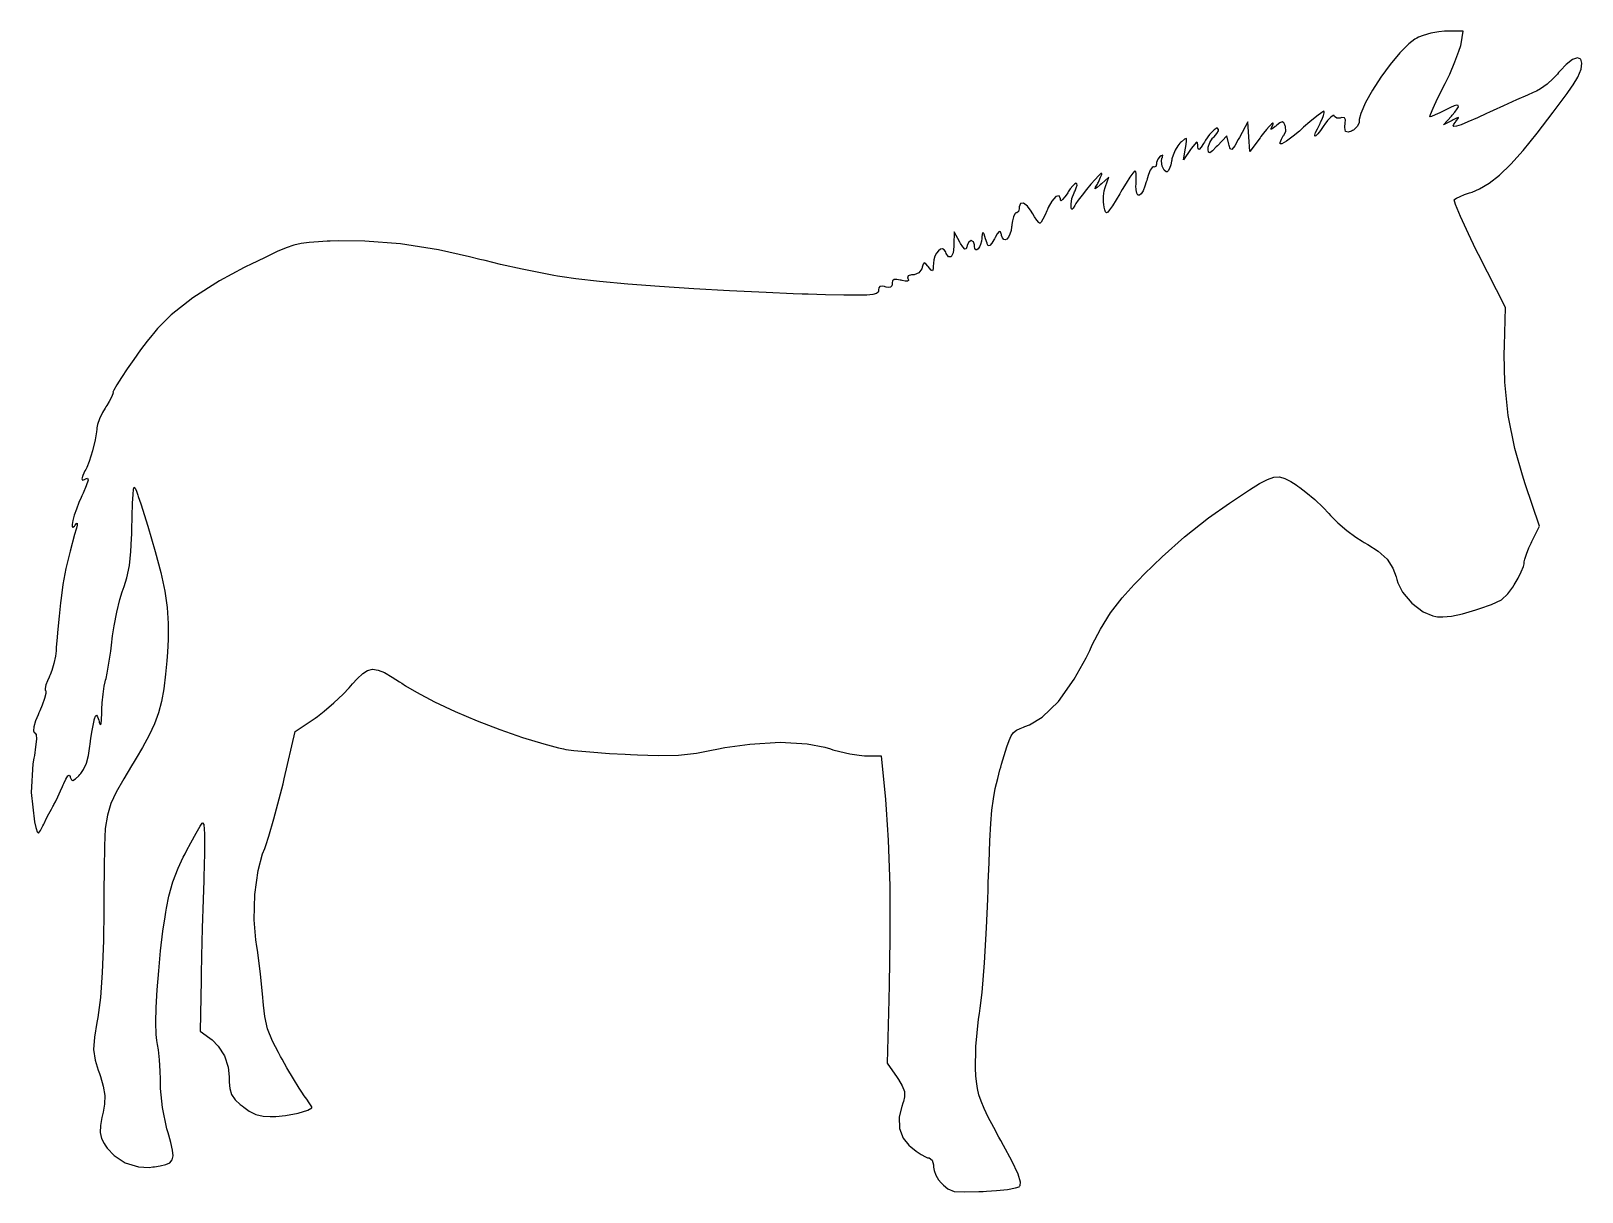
# Model space of a CAD drawing. Extents: x 0.1 to 10.3, y 1.4 to 9.
import ezdxf

# ---------------------------------------------------------------- set-up
doc = ezdxf.new("R2010")
doc.units = 0
doc.layers.get('0').update_dxf_attribs({"linetype": 'CONTINUOUS'})

msp = doc.modelspace()

# ---------------------------------------------------------------- linework, layer by layer
at = {"color": 0}
msp.add_lwpolyline([(9.22711, 8.98112), (9.21283, 8.97379), (9.17443, 8.94347), (9.11431, 8.8839), (9.05126, 8.80897), (8.98969, 8.72515), (8.93408, 8.639), (8.88878, 8.55707), (8.8584, 8.48579), (8.84728, 8.44526), (8.84728, 8.43175), (8.84728, 8.42383), (8.83399, 8.3999), (8.80826, 8.37646), (8.80208, 8.37304), (8.79531, 8.36951), (8.77333, 8.36199), (8.75738, 8.36768), (8.75244, 8.39242), (8.75515, 8.42714), (8.75689, 8.43853), (8.75743, 8.44308), (8.75037, 8.45779), (8.73074, 8.45888), (8.72521, 8.45665), (8.72065, 8.45497), (8.69949, 8.45497), (8.68397, 8.46625), (8.68229, 8.47021), (8.68192, 8.47136), (8.67453, 8.47271), (8.6594, 8.46143), (8.63872, 8.43875), (8.62028, 8.41504), (8.61447, 8.4069), (8.60889, 8.39876), (8.59158, 8.37457), (8.574, 8.35211), (8.5619, 8.33946), (8.55539, 8.33653), (8.55474, 8.34326), (8.56011, 8.35954), (8.57161, 8.38525), (8.5849, 8.41174), (8.58957, 8.42042), (8.59283, 8.42736), (8.60206, 8.4484), (8.61133, 8.47271), (8.61594, 8.49072), (8.61572, 8.49875), (8.61447, 8.49957), (8.61356, 8.50049), (8.60042, 8.493), (8.56814, 8.46881), (8.52225, 8.43061), (8.48101, 8.39438), (8.4675, 8.382), (8.45426, 8.36996), (8.41314, 8.33539), (8.36854, 8.30236), (8.33837, 8.28543), (8.32731, 8.28674), (8.32731, 8.28711), (8.32731, 8.29454), (8.33431, 8.31679), (8.347, 8.33854), (8.34987, 8.34136), (8.35325, 8.34478), (8.36285, 8.36962), (8.36117, 8.39903), (8.35894, 8.40468), (8.35699, 8.40989), (8.34972, 8.42497), (8.33942, 8.43153), (8.32363, 8.42404), (8.30414, 8.40804), (8.2979, 8.4024), (8.29394, 8.39887), (8.28153, 8.38889), (8.27046, 8.38238), (8.26579, 8.38308), (8.26753, 8.38937), (8.26856, 8.39117), (8.27132, 8.39578), (8.27886, 8.4101), (8.28168, 8.41976), (8.27789, 8.4209), (8.2685, 8.41433), (8.2545, 8.40082), (8.23676, 8.38103), (8.21625, 8.35568), (8.19933, 8.33328), (8.19396, 8.32563), (8.12614, 8.23519), (8.11936, 8.33242), (8.11263, 8.42958), (8.05832, 8.32781), (8.05078, 8.31381), (8.02735, 8.27214), (8.00885, 8.24843), (7.99756, 8.25315), (7.99007, 8.27518), (7.98822, 8.28261), (7.97467, 8.33919), (7.91363, 8.27365), (7.90571, 8.26508), (7.88118, 8.24001), (7.86274, 8.22624), (7.85449, 8.23107), (7.8526, 8.24778), (7.8526, 8.25331), (7.8526, 8.26351), (7.86274, 8.29406), (7.882, 8.32394), (7.88656, 8.3279), (7.89106, 8.33188), (7.91026, 8.35454), (7.92042, 8.37196), (7.92042, 8.37771), (7.92042, 8.38086), (7.9126, 8.39014), (7.89188, 8.37864), (7.86219, 8.34631), (7.83561, 8.30925), (7.82769, 8.29633), (7.82264, 8.28803), (7.80664, 8.26357), (7.7934, 8.24918), (7.78657, 8.25217), (7.78467, 8.26665), (7.78467, 8.27149), (7.78467, 8.27669), (7.78293, 8.29215), (7.77621, 8.29579), (7.76178, 8.28168), (7.74317, 8.25722), (7.73719, 8.24886), (7.68967, 8.18104), (7.70324, 8.25792), (7.70514, 8.26888), (7.71035, 8.30176), (7.70942, 8.3201), (7.69749, 8.31646), (7.6779, 8.29981), (7.67156, 8.29406), (7.66629, 8.28933), (7.6531, 8.27225), (7.63624, 8.24322), (7.62229, 8.21078), (7.61458, 8.1869), (7.61279, 8.17876), (7.6116, 8.17117), (7.60628, 8.14865), (7.59782, 8.12424), (7.58897, 8.10792), (7.58311, 8.10189), (7.58117, 8.10189), (7.5765, 8.10189), (7.56256, 8.11296), (7.54949, 8.13921), (7.54486, 8.17062), (7.54818, 8.19157), (7.55176, 8.19689), (7.55306, 8.20003), (7.55371, 8.21078), (7.54335, 8.20785), (7.54053, 8.20594), (7.53657, 8.20372), (7.52106, 8.18446), (7.51346, 8.16331), (7.51346, 8.15625), (7.51346, 8.1511), (7.50749, 8.13564), (7.4955, 8.13222), (7.49311, 8.13362), (7.4916, 8.13456), (7.48318, 8.13069), (7.47136, 8.11333), (7.4591, 8.0841), (7.45025, 8.05528), (7.44792, 8.04551), (7.44542, 8.0356), (7.43625, 8.00618), (7.42393, 7.97646), (7.41163, 7.95665), (7.40018, 7.94721), (7.39025, 7.94829), (7.38271, 7.96035), (7.37831, 7.98367), (7.37744, 8.00982), (7.37782, 8.01844), (7.37836, 8.0286), (7.37967, 8.05908), (7.37939, 8.08735), (7.37614, 8.10281), (7.36876, 8.10493), (7.35628, 8.09332), (7.33772, 8.06739), (7.31207, 8.02681), (7.28668, 7.98492), (7.27832, 7.97092), (7.27029, 7.95751), (7.24621, 7.91726), (7.2219, 7.87756), (7.20415, 7.85075), (7.19157, 7.83589), (7.18294, 7.83182), (7.17692, 7.83746), (7.17225, 7.85178), (7.16868, 7.86828), (7.16758, 7.87375), (7.16575, 7.88157), (7.16325, 7.90571), (7.16363, 7.94103), (7.16824, 7.97547), (7.17383, 7.99783), (7.17665, 8.00489), (7.19928, 8.06592), (7.14958, 8.023), (7.14253, 8.01665), (7.12121, 7.99767), (7.10938, 7.98969), (7.11199, 7.99951), (7.12315, 8.02056), (7.12696, 8.0275), (7.13032, 8.03429), (7.14447, 8.06679), (7.15186, 8.08485), (7.15186, 8.09082), (7.15186, 8.09082), (7.14611, 8.09), (7.13064, 8.0759), (7.10807, 8.0516), (7.08089, 8.02018), (7.05171, 7.98481), (7.02306, 7.9484), (6.99756, 7.91417), (6.98247, 7.89253), (6.97781, 7.8851), (6.97424, 7.87929), (6.96306, 7.86219), (6.95486, 7.85433), (6.95133, 7.86128), (6.95063, 7.87744), (6.95063, 7.88282), (6.95003, 7.88851), (6.956, 7.92524), (6.96983, 7.96419), (6.97325, 7.97092), (6.97646, 7.97706), (6.98492, 7.99599), (6.99001, 8.01346), (6.98931, 8.02344), (6.98367, 8.02604), (6.9739, 8.02138), (6.96083, 8.00944), (6.94526, 7.99035), (6.93201, 7.97092), (6.928, 7.96419), (6.9235, 7.95714), (6.90913, 7.93642), (6.8941, 7.9184), (6.88411, 7.9114), (6.88053, 7.91536), (6.88053, 7.91667), (6.88053, 7.92344), (6.87218, 7.94368), (6.85107, 7.93929), (6.82324, 7.90776), (6.80051, 7.86746), (6.7946, 7.85335), (6.79096, 7.84451), (6.77919, 7.81831), (6.76465, 7.7895), (6.75265, 7.77007), (6.74681, 7.76292), (6.7449, 7.76292), (6.74294, 7.76292), (6.73708, 7.76844), (6.7251, 7.78331), (6.7105, 7.8049), (6.69879, 7.82422), (6.6951, 7.83074), (6.68858, 7.84233), (6.66444, 7.87451), (6.63683, 7.89606), (6.61681, 7.89339), (6.60915, 7.8719), (6.60915, 7.86469), (6.60915, 7.85878), (6.60319, 7.84093), (6.59244, 7.83074), (6.58886, 7.83074), (6.58643, 7.83074), (6.57915, 7.82406), (6.57075, 7.80588), (6.56401, 7.77924), (6.56022, 7.75515), (6.55946, 7.74707), (6.55886, 7.73942), (6.55512, 7.71642), (6.5479, 7.69086), (6.53857, 7.67128), (6.5281, 7.65836), (6.51725, 7.65289), (6.507, 7.65554), (6.49815, 7.6671), (6.49268, 7.68294), (6.49164, 7.68832), (6.49072, 7.69288), (6.48583, 7.70606), (6.47754, 7.70785), (6.46496, 7.69314), (6.45085, 7.66938), (6.44646, 7.66124), (6.44228, 7.65365), (6.42854, 7.63151), (6.41504, 7.61638), (6.40539, 7.61518), (6.39985, 7.62408), (6.39899, 7.62728), (6.39725, 7.63183), (6.38678, 7.66118), (6.37744, 7.6906), (6.37636, 7.6951), (6.37554, 7.69715), (6.36703, 7.70107), (6.36279, 7.67632), (6.36279, 7.66803), (6.36257, 7.66228), (6.36008, 7.64501), (6.35439, 7.62429), (6.34674, 7.60699), (6.33817, 7.59429), (6.32969, 7.58746), (6.32238, 7.58763), (6.31722, 7.59603), (6.31532, 7.60938), (6.31532, 7.61376), (6.31532, 7.62061), (6.30881, 7.64106), (6.29378, 7.64908), (6.27707, 7.63883), (6.26687, 7.6186), (6.26551, 7.61143), (6.2646, 7.60715), (6.25965, 7.59472), (6.25108, 7.59283), (6.23785, 7.60704), (6.22271, 7.63053), (6.21804, 7.63857), (6.18186, 7.70638), (6.17958, 7.62272), (6.17958, 7.60926), (6.17458, 7.5689), (6.16178, 7.54107), (6.14426, 7.54172), (6.12858, 7.56467), (6.12532, 7.57303), (6.12375, 7.57715), (6.11594, 7.58837), (6.104, 7.5944), (6.0906, 7.59212), (6.07699, 7.58262), (6.06429, 7.56706), (6.05376, 7.54633), (6.0466, 7.5216), (6.04394, 7.50082), (6.04394, 7.49388), (6.04362, 7.48611), (6.04183, 7.46272), (6.03743, 7.45003), (6.02838, 7.45475), (6.01611, 7.47038), (6.01232, 7.47575), (6.00814, 7.48122), (5.99474, 7.49696), (5.984, 7.50287), (5.97667, 7.49354), (5.97097, 7.47515), (5.9694, 7.46897), (5.96767, 7.46224), (5.94819, 7.43625), (5.91824, 7.42378), (5.90831, 7.42378), (5.9005, 7.42378), (5.87722, 7.41726), (5.87457, 7.40186), (5.87668, 7.39887), (5.87815, 7.39621), (5.88037, 7.38693), (5.87435, 7.38135), (5.85818, 7.38172), (5.838, 7.38585), (5.83143, 7.38758), (5.82443, 7.38932), (5.80317, 7.39301), (5.7851, 7.39188), (5.7755, 7.38351), (5.77274, 7.37136), (5.77274, 7.36729), (5.77274, 7.36317), (5.77007, 7.35075), (5.76199, 7.34158), (5.74789, 7.33963), (5.73236, 7.34293), (5.72749, 7.34467), (5.72228, 7.3464), (5.70611, 7.34978), (5.69217, 7.34754), (5.68457, 7.33768), (5.68229, 7.32428), (5.68229, 7.31976), (5.68229, 7.317), (5.67969, 7.30854), (5.669, 7.30003), (5.64567, 7.29417), (5.60514, 7.29069), (5.54286, 7.28944), (5.45432, 7.29025), (5.33501, 7.29292), (5.21903, 7.29611), (5.18039, 7.29719), (5.12104, 7.29915), (4.94303, 7.30626), (4.70318, 7.31782), (4.46724, 7.33143), (4.24164, 7.34668), (4.03282, 7.36307), (3.84711, 7.38021), (3.69097, 7.39763), (3.60075, 7.40972), (3.57086, 7.41476), (3.54508, 7.419), (3.4681, 7.43371), (3.3374, 7.46089), (3.19569, 7.49268), (3.09375, 7.51699), (3.0599, 7.5255), (2.99192, 7.54269), (2.78635, 7.58718), (2.53657, 7.62696), (2.30197, 7.646), (2.13108, 7.64785), (2.07428, 7.64529), (2.05485, 7.64438), (1.99669, 7.64133), (1.93468, 7.63667), (1.88238, 7.62961), (1.83404, 7.61843), (1.78381, 7.60146), (1.72581, 7.57693), (1.65424, 7.54312), (1.58599, 7.5096), (1.56332, 7.49832), (1.50792, 7.47125), (1.34489, 7.38374), (1.16884, 7.27289), (1.02669, 7.1595), (0.936849, 7.06967), (0.909993, 7.03717), (0.899794, 7.02512), (0.870335, 6.98796), (0.826389, 6.92969), (0.781196, 6.86708), (0.737901, 6.80464), (0.699544, 6.74696), (0.669325, 6.69862), (0.650282, 6.66422), (0.644043, 6.65056), (0.645508, 6.64833), (0.646104, 6.64806), (0.644097, 6.6396), (0.63444, 6.61897), (0.618435, 6.58985), (0.603244, 6.56407), (0.598036, 6.55561), (0.591851, 6.54639), (0.575412, 6.51708), (0.556478, 6.47624), (0.543024, 6.43832), (0.537489, 6.41613), (0.537001, 6.40864), (0.535157, 6.39111), (0.525988, 6.33871), (0.508464, 6.26426), (0.487088, 6.19536), (0.4713, 6.15474), (0.464681, 6.14187), (0.459472, 6.1326), (0.445475, 6.10374), (0.438639, 6.08062), (0.443685, 6.07232), (0.456489, 6.07633), (0.460232, 6.07856), (0.463976, 6.081), (0.477376, 6.08513), (0.480524, 6.07172), (0.468479, 6.03467), (0.447374, 5.986), (0.439888, 5.97), (0.434679, 5.95876), (0.420031, 5.92449), (0.403157, 5.88081), (0.389865, 5.84104), (0.380479, 5.80724), (0.375597, 5.78153), (0.375651, 5.7659), (0.381076, 5.76247), (0.390028, 5.77029), (0.392415, 5.77333), (0.395182, 5.77707), (0.404243, 5.7876), (0.409614, 5.78917), (0.408583, 5.77718), (0.403429, 5.75726), (0.401476, 5.75071), (0.391276, 5.71436), (0.361708, 5.60487), (0.334472, 5.49078), (0.315267, 5.38514), (0.30306, 5.29486), (0.299696, 5.26471), (0.297037, 5.24317), (0.28966, 5.17828), (0.280761, 5.09179), (0.273926, 5.01551), (0.270833, 4.97353), (0.27029, 4.95947), (0.269803, 4.94808), (0.265463, 4.91385), (0.255588, 4.8654), (0.242296, 4.81993), (0.231771, 4.79199), (0.227376, 4.78315), (0.223253, 4.77576), (0.212619, 4.75271), (0.202746, 4.72467), (0.198406, 4.7021), (0.198622, 4.69092), (0.200304, 4.68815), (0.202528, 4.68479), (0.201824, 4.669), (0.194065, 4.63499), (0.178657, 4.59082), (0.163086, 4.55339), (0.157389, 4.54113), (0.151421, 4.5281), (0.135308, 4.48822), (0.12321, 4.44846), (0.120822, 4.42225), (0.12538, 4.41114), (0.128038, 4.41), (0.131022, 4.40929), (0.137804, 4.39822), (0.140192, 4.36794), (0.135362, 4.31689), (0.12679, 4.26124), (0.123535, 4.24274), (0.116157, 4.20546), (0.104872, 4.01611), (0.127441, 3.82449), (0.137098, 3.78603), (0.138943, 3.77875), (0.145508, 3.75717), (0.1537, 3.74989), (0.166613, 3.76639), (0.183594, 3.79801), (0.189074, 3.80865), (0.193033, 3.81711), (0.205296, 3.84233), (0.222385, 3.87646), (0.238661, 3.90722), (0.248753, 3.92503), (0.252387, 3.93072), (0.255697, 3.93685), (0.265082, 3.95546), (0.281467, 3.98926), (0.2991, 4.02772), (0.31174, 4.05664), (0.315756, 4.06635), (0.319933, 4.07617), (0.333604, 4.10504), (0.34706, 4.12631), (0.356717, 4.13058), (0.362414, 4.12158), (0.363226, 4.11833), (0.364475, 4.11361), (0.370226, 4.09983), (0.380479, 4.09571), (0.397894, 4.10688), (0.419542, 4.12722), (0.42654, 4.13417), (0.433376, 4.14193), (0.450737, 4.16797), (0.46951, 4.20936), (0.483128, 4.2601), (0.490506, 4.30632), (0.492079, 4.32178), (0.493761, 4.33513), (0.499511, 4.37511), (0.507596, 4.42583), (0.5153, 4.46804), (0.519749, 4.48964), (0.521485, 4.49582), (0.523383, 4.50157), (0.529893, 4.51861), (0.536404, 4.52501), (0.543349, 4.51406), (0.550836, 4.49203), (0.553114, 4.4846), (0.554471, 4.47965), (0.560385, 4.46533), (0.565539, 4.46935), (0.569011, 4.49794), (0.570856, 4.53879), (0.571235, 4.5524), (0.571669, 4.56603), (0.574164, 4.60678), (0.579428, 4.66347), (0.586806, 4.7155), (0.59299, 4.74604), (0.596138, 4.75586), (0.598958, 4.7666), (0.606011, 4.80143), (0.617567, 4.86774), (0.629178, 4.94596), (0.636882, 5.00678), (0.639051, 5.02707), (0.641331, 5.04856), (0.651258, 5.11268), (0.669271, 5.2029), (0.690213, 5.28717), (0.705404, 5.33826), (0.711481, 5.35487), (0.718479, 5.37343), (0.73584, 5.4305), (0.752442, 5.51036), (0.762642, 5.60292), (0.767253, 5.68815), (0.768013, 5.71658), (0.768718, 5.74582), (0.77105, 5.83344), (0.773762, 5.91982), (0.776639, 5.97868), (0.780165, 6.01303), (0.784831, 6.02588), (0.791178, 6.02018), (0.799696, 5.99903), (0.80816, 5.97368), (0.810926, 5.96522), (0.826768, 5.91624), (0.873318, 5.76872), (0.92231, 5.60385), (0.959039, 5.46403), (0.9847, 5.34272), (1.00054, 5.2334), (1.0077, 5.1295), (1.00738, 5.02447), (1.00298, 4.93994), (1.00081, 4.91178), (0.998481, 4.88292), (0.990343, 4.79639), (0.978353, 4.69943), (0.963163, 4.61583), (0.943197, 4.54047), (0.916829, 4.46832), (0.882542, 4.39426), (0.838758, 4.31315), (0.797797, 4.24317), (0.783854, 4.22), (0.766818, 4.19174), (0.715657, 4.10704), (0.66531, 4.01915), (0.630046, 3.94368), (0.607206, 3.86789), (0.593967, 3.77924), (0.587674, 3.66493), (0.585558, 3.51243), (0.585069, 3.35986), (0.584907, 3.30897), (0.584526, 3.24203), (0.581381, 3.04101), (0.573839, 2.83171), (0.561632, 2.66781), (0.549696, 2.56862), (0.544162, 2.53581), (0.538465, 2.50369), (0.522678, 2.40707), (0.51671, 2.32449), (0.527289, 2.25549), (0.547851, 2.18918), (0.555393, 2.16732), (0.562011, 2.14671), (0.580132, 2.08421), (0.590983, 2.02317), (0.589085, 1.96642), (0.579644, 1.91351), (0.575737, 1.89606), (0.57194, 1.87858), (0.562011, 1.82585), (0.559299, 1.77849), (0.569336, 1.73964), (0.587185, 1.70568), (0.593858, 1.69476), (0.605414, 1.67622), (0.65115, 1.62739), (0.725261, 1.57954), (0.811578, 1.55371), (0.88265, 1.54958), (0.905817, 1.5524), (0.918186, 1.55376), (0.955296, 1.55881), (0.992567, 1.56739), (1.01845, 1.58014), (1.0338, 1.59907), (1.0395, 1.62619), (1.03646, 1.66342), (1.02555, 1.71278), (1.01226, 1.76047), (1.0076, 1.77626), (0.999675, 1.80225), (0.970865, 1.94271), (0.9579, 2.06885), (0.9579, 2.11083), (0.9579, 2.12907), (0.955946, 2.1836), (0.950792, 2.25694), (0.943576, 2.32226), (0.937989, 2.35883), (0.935331, 2.37082), (0.932454, 2.38379), (0.92909, 2.42372), (0.927246, 2.50256), (0.929525, 2.60215), (0.935547, 2.71733), (0.945096, 2.84289), (0.957844, 2.97364), (0.973525, 3.10439), (0.986817, 3.19862), (0.991863, 3.22987), (0.996203, 3.25608), (1.01259, 3.33415), (1.03901, 3.428), (1.07351, 3.51887), (1.1065, 3.59071), (1.11843, 3.61415), (1.12788, 3.63226), (1.15674, 3.68636), (1.1913, 3.74903), (1.21821, 3.79508), (1.23085, 3.81483), (1.23372, 3.8176), (1.23372, 3.8176), (1.24306, 3.80567), (1.24761, 3.74556), (1.24745, 3.63672), (1.2443, 3.51807), (1.24284, 3.47851), (1.24143, 3.43679), (1.23741, 3.31158), (1.23204, 3.12446), (1.22748, 2.94032), (1.22515, 2.82183), (1.22466, 2.78228), (1.21794, 2.44542), (1.28125, 2.40022), (1.29666, 2.38889), (1.33762, 2.3476), (1.37788, 2.28435), (1.40201, 2.21007), (1.4101, 2.14578), (1.4101, 2.12435), (1.4101, 2.11062), (1.41265, 2.06928), (1.42393, 2.02946), (1.44917, 1.99468), (1.48221, 1.96431), (1.49376, 1.95481), (1.5051, 1.94532), (1.54107, 1.91911), (1.58415, 1.89774), (1.63226, 1.88743), (1.67919, 1.88471), (1.69487, 1.88471), (1.71615, 1.88471), (1.77994, 1.89079), (1.86356, 1.90593), (1.92725, 1.92572), (1.95258, 1.94075), (1.95258, 1.94575), (1.95258, 1.94808), (1.94819, 1.95503), (1.93647, 1.97374), (1.91917, 1.99881), (1.90365, 2.02013), (1.89833, 2.02707), (1.89094, 2.03728), (1.8699, 2.06988), (1.83192, 2.13167), (1.78928, 2.20454), (1.75722, 2.26129), (1.74685, 2.28033), (1.73318, 2.30512), (1.6945, 2.38075), (1.66233, 2.46121), (1.64415, 2.54167), (1.63564, 2.61686), (1.63385, 2.64199), (1.63157, 2.66689), (1.6149, 2.82292), (1.59489, 2.97885), (1.59093, 3.00364), (1.58431, 3.0471), (1.57394, 3.17876), (1.57704, 3.34619), (1.6001, 3.50342), (1.62944, 3.61285), (1.6429, 3.64789), (1.65018, 3.66818), (1.66971, 3.72982), (1.70307, 3.84347), (1.73856, 3.97412), (1.76383, 4.07362), (1.77175, 4.10688), (1.84418, 4.41883), (1.97532, 4.507), (1.99056, 4.51753), (2.03461, 4.55171), (2.09879, 4.6065), (2.16, 4.66471), (2.19851, 4.70518), (2.21039, 4.71946), (2.2206, 4.73118), (2.25211, 4.76557), (2.28782, 4.79889), (2.32042, 4.81944), (2.35314, 4.82742), (2.38889, 4.82286), (2.43072, 4.80593), (2.48172, 4.77675), (2.52929, 4.74588), (2.54497, 4.73529), (2.56858, 4.71951), (2.64236, 4.67617), (2.76124, 4.61382), (2.89594, 4.55067), (3.0409, 4.48893), (3.19038, 4.43104), (3.33876, 4.37935), (3.48047, 4.33604), (3.57721, 4.3106), (3.60981, 4.30354), (3.62446, 4.30078), (3.67768, 4.29417), (3.78358, 4.28381), (3.91271, 4.27436), (4.01611, 4.26872), (4.05062, 4.26742), (4.09586, 4.26531), (4.23178, 4.26096), (4.36567, 4.26318), (4.48389, 4.27599), (4.58464, 4.29428), (4.618, 4.30126), (4.67188, 4.31222), (4.83539, 4.33567), (5.03456, 4.34733), (5.21251, 4.33658), (5.329, 4.31526), (5.36638, 4.30354), (5.38167, 4.29861), (5.42854, 4.28603), (5.49436, 4.27165), (5.5555, 4.26193), (5.59164, 4.25836), (5.60374, 4.25836), (5.70096, 4.25836), (5.72803, 3.97125), (5.73421, 3.90462), (5.74713, 3.704), (5.75711, 3.403), (5.75819, 3.05664), (5.75336, 2.75407), (5.75065, 2.65321), (5.73936, 2.23503), (5.8049, 2.13997), (5.81347, 2.1269), (5.83789, 2.08653), (5.85379, 2.0479), (5.85476, 2.01351), (5.84685, 1.98269), (5.84332, 1.97271), (5.8355, 1.95053), (5.81967, 1.88112), (5.82042, 1.80599), (5.84619, 1.74192), (5.88319, 1.69624), (5.89763, 1.68332), (5.90593, 1.67626), (5.93181, 1.65619), (5.96431, 1.6339), (5.99169, 1.61882), (6.00586, 1.61322), (6.01064, 1.61322), (6.01676, 1.61322), (6.03515, 1.59771), (6.04449, 1.56694), (6.04449, 1.55664), (6.04449, 1.54997), (6.04883, 1.52979), (6.06087, 1.49903), (6.07883, 1.46832), (6.09489, 1.44754), (6.10101, 1.44135), (6.10981, 1.43257), (6.13861, 1.40847), (6.18153, 1.39187), (6.25201, 1.38764), (6.34224, 1.39025), (6.37229, 1.39154), (6.39421, 1.39236), (6.45996, 1.3966), (6.53282, 1.40435), (6.58529, 1.41417), (6.60792, 1.42156), (6.61187, 1.42551), (6.61578, 1.42947), (6.61751, 1.45122), (6.60135, 1.50379), (6.55935, 1.59244), (6.50586, 1.69303), (6.48753, 1.72624), (6.47586, 1.74744), (6.44125, 1.81114), (6.40511, 1.87999), (6.37765, 1.93658), (6.35747, 1.9846), (6.34326, 2.02767), (6.33361, 2.06961), (6.32715, 2.1141), (6.3234, 2.15213), (6.32249, 2.16476), (6.32081, 2.18967), (6.32394, 2.34597), (6.34174, 2.52599), (6.34739, 2.56272), (6.35292, 2.59717), (6.36447, 2.70139), (6.38075, 2.89507), (6.39447, 3.12608), (6.40229, 3.31396), (6.40397, 3.37657), (6.40543, 3.42171), (6.41021, 3.55697), (6.41607, 3.69949), (6.42225, 3.81179), (6.42969, 3.90136), (6.43907, 3.97581), (6.45133, 4.04258), (6.46724, 4.10938), (6.48236, 4.16515), (6.48763, 4.18365), (6.493, 4.20275), (6.50939, 4.25988), (6.52692, 4.3176), (6.54199, 4.35992), (6.55647, 4.38997), (6.57226, 4.41097), (6.59119, 4.42594), (6.61507, 4.43804), (6.63807, 4.44743), (6.64583, 4.45042), (6.67589, 4.46175), (6.75933, 4.51357), (6.86714, 4.6166), (6.97108, 4.76199), (7.04997, 4.90365), (7.07314, 4.95231), (7.09011, 4.98774), (7.14393, 5.09272), (7.20899, 5.199), (7.2864, 5.29725), (7.36664, 5.38493), (7.39415, 5.41342), (7.43197, 5.45281), (7.54883, 5.56776), (7.6976, 5.70025), (7.85568, 5.82389), (7.99214, 5.92046), (8.03842, 5.95144), (8.05974, 5.96571), (8.12414, 6.00808), (8.19097, 6.04969), (8.24333, 6.07715), (8.28569, 6.09136), (8.32243, 6.09315), (8.35796, 6.08339), (8.39671, 6.06304), (8.43164, 6.04058), (8.44314, 6.03282), (8.45671, 6.02365), (8.49576, 5.9936), (8.55388, 5.94439), (8.61035, 5.89139), (8.6466, 5.85379), (8.65793, 5.8406), (8.66965, 5.82796), (8.70714, 5.79204), (8.76531, 5.74203), (8.82514, 5.69661), (8.8654, 5.66982), (8.8795, 5.662), (8.903, 5.64849), (8.97151, 5.60417), (9.03093, 5.55181), (9.06831, 5.49354), (9.08908, 5.43712), (9.09429, 5.41781), (9.10032, 5.39626), (9.132, 5.33524), (9.1926, 5.26215), (9.26844, 5.20643), (9.3304, 5.17985), (9.352, 5.17594), (9.36313, 5.17367), (9.39774, 5.17219), (9.45514, 5.17796), (9.52653, 5.19347), (9.5925, 5.21203), (9.61426, 5.21886), (9.6404, 5.22706), (9.71832, 5.2539), (9.78239, 5.28526), (9.82568, 5.32471), (9.85764, 5.36871), (9.86751, 5.38385), (9.87424, 5.39442), (9.89296, 5.42719), (9.91379, 5.46897), (9.92785, 5.50439), (9.933, 5.52251), (9.933, 5.52854), (9.933, 5.53429), (9.9369, 5.55138), (9.94769, 5.58594), (9.96354, 5.62679), (9.97765, 5.65842), (9.98281, 5.66872), (10.0326, 5.77051), (9.93989, 6.04856), (9.92079, 6.10574), (9.87158, 6.27994), (9.82769, 6.49729), (9.80539, 6.71804), (9.80078, 6.89925), (9.80197, 6.95958), (9.80875, 7.20822), (9.63238, 7.55638), (9.61518, 7.59033), (9.56537, 7.69303), (9.5134, 7.80701), (9.48139, 7.88667), (9.4719, 7.91808), (9.47418, 7.92031), (9.4764, 7.92258), (9.48714, 7.92899), (9.51031, 7.94011), (9.54025, 7.9521), (9.56521, 7.96072), (9.57363, 7.96322), (9.59, 7.96843), (9.63758, 7.98899), (9.70236, 8.02724), (9.77035, 8.08046), (9.84407, 8.15121), (9.92589, 8.24197), (10.0184, 8.35525), (10.124, 8.49365), (10.2151, 8.61789), (10.2451, 8.65956), (10.256, 8.67503), (10.2849, 8.72413), (10.307, 8.77746), (10.313, 8.8176), (10.3047, 8.84272), (10.2835, 8.85086), (10.2511, 8.84017), (10.2091, 8.80871), (10.1707, 8.76882), (10.1592, 8.7545), (10.151, 8.74419), (10.124, 8.71533), (10.0828, 8.6785), (10.0409, 8.648), (10.013, 8.63189), (10.0032, 8.62793), (9.99181, 8.62343), (9.95426, 8.6071), (9.88189, 8.57482), (9.79551, 8.53575), (9.72737, 8.50489), (9.70469, 8.49457), (9.68468, 8.48535), (9.62446, 8.45785), (9.56256, 8.43039), (9.51731, 8.41174), (9.48703, 8.40136), (9.47017, 8.39887), (9.46496, 8.40369), (9.46983, 8.41542), (9.4796, 8.42919), (9.48312, 8.43354), (9.48719, 8.43826), (9.49892, 8.45281), (9.50114, 8.4599), (9.48813, 8.45551), (9.4656, 8.44422), (9.45822, 8.44032), (9.40169, 8.41092), (9.45367, 8.4675), (9.45958, 8.47418), (9.47683, 8.49474), (9.49214, 8.51551), (9.4994, 8.52983), (9.49858, 8.53787), (9.48958, 8.53965), (9.47239, 8.53526), (9.44683, 8.52479), (9.42128, 8.51253), (9.41292, 8.50825), (9.40424, 8.50375), (9.37787, 8.49072), (9.34674, 8.47629), (9.32319, 8.46658), (9.31413, 8.463), (9.31114, 8.463), (9.31114, 8.463), (9.31543, 8.47851), (9.3335, 8.52094), (9.36296, 8.58415), (9.39171, 8.64268), (9.40158, 8.662), (9.41228, 8.68257), (9.44217, 8.74528), (9.477, 8.82617), (9.50299, 8.89567), (9.5146, 8.93272), (9.51688, 8.94461), (9.53043, 9.02821), (9.42188, 9.02821), (9.40896, 9.02789), (9.37028, 9.02393), (9.31754, 9.01421), (9.26828, 8.99972), (9.23682, 8.98671), (9.22711, 8.98112)], close=True, dxfattribs=at)

doc.saveas('drawing.dxf')
